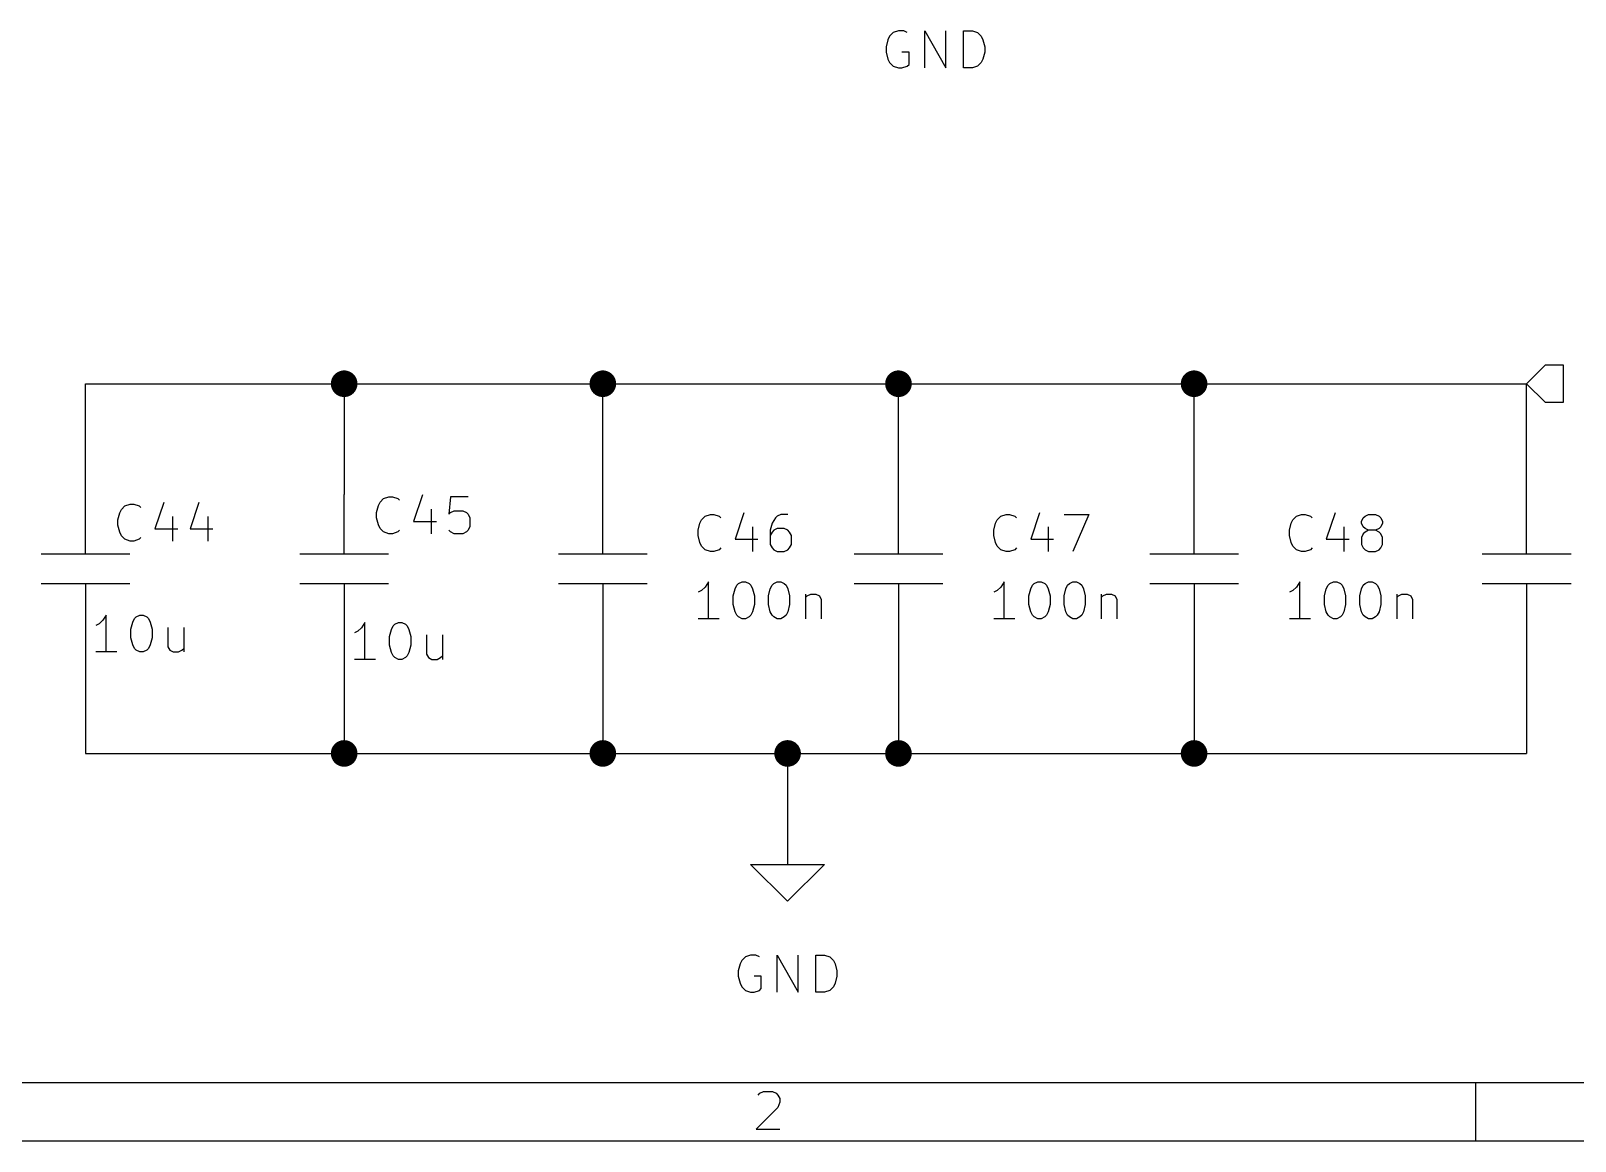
# Model space of a CAD drawing. Header units: millimetres. Extents: x 10 to 287, y -200 to -10.
# Drawn here: x 60.4 to 113.4, y -200 to -161.9 of the extents above; entities that cross this region are included whole.
import ezdxf

# ---------------------------------------------------------------- set-up
doc = ezdxf.new("R2010")
doc.units = ezdxf.units.MM
for name, color, linetype in [('GREENSIXTYFIVE', 129, 'CONTINUOUS'), ('LIGHTGREEN', 92, 'CONTINUOUS'), ('RED', 14, 'CONTINUOUS'), ('YELLOWTHREE', 44, 'CONTINUOUS')]:
    doc.layers.add(name, color=color, linetype=linetype)

msp = doc.modelspace()

# ---------------------------------------------------------------- linework, layer by layer
at = {"layer": 'GREENSIXTYFIVE', "linetype": 'CONTINUOUS'}
for p, q in [((90.17, -161.8692), (89.9886, -161.9297)), ((90.3514, -161.8692), (90.17, -161.8692)), ((90.4724, -161.9297), (90.3514, -161.8692)), ((91.0771, -163.1392), (91.0771, -161.8692)), ((91.0771, -161.8692), (91.8028, -163.1392)), ((91.8028, -163.1392), (91.8028, -161.8692)), ((92.4076, -163.1392), (92.4076, -161.8692)), ((92.4076, -161.8692), (92.71, -161.8692)), ((92.71, -161.8692), (92.8914, -161.9297)), ((89.8071, -162.1716), (89.7467, -162.4135)), ((89.8676, -162.0507), (89.8071, -162.1716)), ((89.9886, -161.9297), (89.8676, -162.0507)), ((92.8914, -161.9297), (93.0124, -162.0507)), ((93.0124, -162.0507), (93.0729, -162.1716)), ((93.0729, -162.1716), (93.1333, -162.4135)), ((89.7467, -162.4135), (89.7467, -162.5949)), ((89.7467, -162.5949), (89.8071, -162.8368)), ((89.8071, -162.8368), (89.8676, -162.9578)), ((90.5328, -162.5949), (90.2909, -162.5949)), ((90.5328, -163.0183), (90.5328, -162.5949)), ((93.0729, -162.8368), (93.0124, -162.9578)), ((93.1333, -162.5949), (93.0729, -162.8368)), ((93.1333, -162.4135), (93.1333, -162.5949)), ((89.8676, -162.9578), (89.9886, -163.0788)), ((89.9886, -163.0788), (90.17, -163.1392)), ((90.17, -163.1392), (90.2909, -163.1392)), ((90.2909, -163.1392), (90.4724, -163.0788)), ((90.4724, -163.0788), (90.5328, -163.0183)), ((92.71, -163.1392), (92.4076, -163.1392)), ((92.8914, -163.0788), (92.71, -163.1392)), ((93.0124, -162.9578), (92.8914, -163.0788)), ((63.4055, -178.4276), (63.466, -178.3067)), ((63.466, -178.3067), (63.587, -178.1857)), ((63.587, -178.1857), (63.7684, -178.1252)), ((63.7684, -178.1252), (63.8893, -178.1252)), ((63.8893, -178.1252), (64.0708, -178.1857)), ((64.0708, -178.1857), (64.1312, -178.2462)), ((64.9174, -178.0648), (64.6151, -178.9719)), ((66.1269, -178.0648), (65.8246, -178.9719)), ((72.2351, -178.4155), (72.2955, -178.1736)), ((72.2955, -178.1736), (72.356, -178.0527)), ((72.356, -178.0527), (72.477, -177.9317)), ((72.477, -177.9317), (72.6584, -177.8712)), ((72.6584, -177.8712), (72.7793, -177.8712)), ((72.7793, -177.8712), (72.9608, -177.9317)), ((72.9608, -177.9317), (73.0212, -177.9922)), ((73.8074, -177.8108), (73.5051, -178.7179)), ((74.1098, -178.2946), (74.1098, -179.1412)), ((74.775, -177.8712), (74.7146, -178.476)), ((75.3798, -177.8712), (74.775, -177.8712)), ((63.3451, -178.6695), (63.4055, -178.4276)), ((63.3451, -178.8509), (63.3451, -178.6695)), ((63.4055, -179.0928), (63.3451, -178.8509)), ((65.2198, -178.5486), (65.2198, -179.3952)), ((66.4293, -178.5486), (66.4293, -179.3952)), ((72.2351, -178.5969), (72.2351, -178.4155)), ((72.2955, -178.8388), (72.2351, -178.5969)), ((72.356, -178.9598), (72.2955, -178.8388)), ((73.5051, -178.7179), (74.2912, -178.7179)), ((74.7146, -178.476), (74.775, -178.4155)), ((74.775, -178.4155), (74.896, -178.355)), ((74.896, -178.355), (75.1984, -178.355)), ((75.1984, -178.355), (75.3193, -178.4155)), ((75.3193, -178.4155), (75.3798, -178.476)), ((75.3798, -178.476), (75.4403, -178.5969)), ((75.4403, -178.5969), (75.4403, -178.8993)), ((83.2841, -179.0251), (83.3445, -178.7832)), ((83.3445, -178.7832), (83.405, -178.6623)), ((83.405, -178.6623), (83.526, -178.5413)), ((83.526, -178.5413), (83.7074, -178.4808)), ((83.7074, -178.4808), (83.8283, -178.4808)), ((83.8283, -178.4808), (84.0098, -178.5413)), ((84.0098, -178.5413), (84.0702, -178.6018)), ((84.8564, -178.4204), (84.5541, -179.3275)), ((85.824, -178.7832), (85.7636, -179.0251)), ((85.945, -178.6018), (85.824, -178.7832)), ((86.0055, -178.5413), (85.945, -178.6018)), ((86.1264, -178.4808), (86.0055, -178.5413)), ((86.3683, -178.4808), (86.1264, -178.4808)), ((93.4441, -179.0251), (93.5045, -178.7832)), ((93.5045, -178.7832), (93.565, -178.6623)), ((93.565, -178.6623), (93.686, -178.5413)), ((93.686, -178.5413), (93.8674, -178.4808)), ((93.8674, -178.4808), (93.9883, -178.4808)), ((93.9883, -178.4808), (94.1698, -178.5413)), ((94.1698, -178.5413), (94.2302, -178.6018)), ((95.0164, -178.4204), (94.7141, -179.3275)), ((95.8631, -178.4808), (96.7097, -178.4808)), ((96.7097, -178.4808), (96.1655, -179.7508)), ((103.6041, -179.0251), (103.6645, -178.7832)), ((103.6645, -178.7832), (103.725, -178.6623)), ((103.725, -178.6623), (103.846, -178.5413)), ((103.846, -178.5413), (104.0274, -178.4808)), ((104.0274, -178.4808), (104.1483, -178.4808)), ((104.1483, -178.4808), (104.3298, -178.5413)), ((104.3298, -178.5413), (104.3902, -178.6018)), ((105.1764, -178.4204), (104.8741, -179.3275)), ((106.0836, -178.7227), (106.144, -178.6018)), ((106.0836, -178.7832), (106.0836, -178.7227)), ((106.144, -178.9042), (106.0836, -178.7832)), ((106.144, -178.6018), (106.2045, -178.5413)), ((106.2045, -178.5413), (106.3255, -178.4808)), ((106.3255, -178.4808), (106.5674, -178.4808)), ((106.5674, -178.4808), (106.6883, -178.5413)), ((106.6883, -178.5413), (106.7488, -178.6018)), ((106.7488, -178.6018), (106.8093, -178.7227)), ((106.8093, -178.7832), (106.7488, -178.9042)), ((106.8093, -178.7227), (106.8093, -178.7832)), ((63.466, -179.2138), (63.4055, -179.0928)), ((63.587, -179.3348), (63.466, -179.2138)), ((63.7684, -179.3952), (63.587, -179.3348)), ((64.0708, -179.3348), (63.8893, -179.3952)), ((64.1312, -179.2743), (64.0708, -179.3348)), ((64.6151, -178.9719), (65.4012, -178.9719)), ((65.8246, -178.9719), (66.6107, -178.9719)), ((72.477, -179.0808), (72.356, -178.9598)), ((72.6584, -179.1412), (72.477, -179.0808)), ((72.7793, -179.1412), (72.6584, -179.1412)), ((72.9608, -179.0808), (72.7793, -179.1412)), ((73.0212, -179.0203), (72.9608, -179.0808)), ((74.775, -179.0808), (74.7146, -179.0203)), ((74.896, -179.1412), (74.775, -179.0808)), ((75.1984, -179.1412), (74.896, -179.1412)), ((75.3193, -179.0808), (75.1984, -179.1412)), ((75.3798, -179.0203), (75.3193, -179.0808)), ((75.4403, -178.8993), (75.3798, -179.0203)), ((83.2841, -179.2065), (83.2841, -179.0251)), ((83.3445, -179.4484), (83.2841, -179.2065)), ((84.5541, -179.3275), (85.3402, -179.3275)), ((85.1588, -178.9042), (85.1588, -179.7508)), ((85.7636, -179.0251), (85.7636, -179.5089)), ((85.824, -179.0856), (85.7636, -179.2065)), ((85.8845, -179.0251), (85.824, -179.0856)), ((86.0055, -178.9646), (85.8845, -179.0251)), ((86.2474, -178.9646), (86.0055, -178.9646)), ((86.3683, -179.0251), (86.2474, -178.9646)), ((86.4288, -179.0856), (86.3683, -179.0251)), ((86.4893, -179.2065), (86.4288, -179.0856)), ((86.4893, -179.5089), (86.4893, -179.2065)), ((93.4441, -179.2065), (93.4441, -179.0251)), ((93.5045, -179.4484), (93.4441, -179.2065)), ((94.7141, -179.3275), (95.5002, -179.3275)), ((95.3188, -178.9042), (95.3188, -179.7508)), ((103.6041, -179.2065), (103.6041, -179.0251)), ((103.6645, -179.4484), (103.6041, -179.2065)), ((104.8741, -179.3275), (105.6602, -179.3275)), ((105.4788, -178.9042), (105.4788, -179.7508)), ((106.144, -179.1461), (106.0836, -179.267)), ((106.0836, -179.267), (106.0836, -179.5089)), ((106.2045, -178.9646), (106.144, -178.9042)), ((106.2045, -179.0856), (106.144, -179.1461)), ((106.3255, -179.0251), (106.2045, -178.9646)), ((106.3255, -179.0251), (106.2045, -179.0856)), ((106.5674, -179.0251), (106.3255, -179.0251)), ((106.6883, -178.9646), (106.5674, -179.0251)), ((106.6883, -179.0856), (106.5674, -179.0251)), ((106.7488, -178.9042), (106.6883, -178.9646)), ((106.7488, -179.1461), (106.6883, -179.0856)), ((106.8093, -179.267), (106.7488, -179.1461)), ((106.8093, -179.5089), (106.8093, -179.267)), ((63.8893, -179.3952), (63.7684, -179.3952)), ((83.405, -179.5694), (83.3445, -179.4484)), ((83.526, -179.6904), (83.405, -179.5694)), ((83.7074, -179.7508), (83.526, -179.6904)), ((83.8283, -179.7508), (83.7074, -179.7508)), ((84.0098, -179.6904), (83.8283, -179.7508)), ((84.0702, -179.6299), (84.0098, -179.6904)), ((85.7636, -179.5089), (85.824, -179.6299)), ((85.824, -179.6299), (85.8845, -179.6904)), ((85.8845, -179.6904), (86.0055, -179.7508)), ((86.0055, -179.7508), (86.2474, -179.7508)), ((86.2474, -179.7508), (86.3683, -179.6904)), ((86.3683, -179.6904), (86.4288, -179.6299)), ((86.4288, -179.6299), (86.4893, -179.5089)), ((93.565, -179.5694), (93.5045, -179.4484)), ((93.686, -179.6904), (93.565, -179.5694)), ((93.8674, -179.7508), (93.686, -179.6904)), ((93.9883, -179.7508), (93.8674, -179.7508)), ((94.1698, -179.6904), (93.9883, -179.7508)), ((94.2302, -179.6299), (94.1698, -179.6904)), ((103.725, -179.5694), (103.6645, -179.4484)), ((103.846, -179.6904), (103.725, -179.5694)), ((104.0274, -179.7508), (103.846, -179.6904)), ((104.1483, -179.7508), (104.0274, -179.7508)), ((104.3298, -179.6904), (104.1483, -179.7508)), ((104.3902, -179.6299), (104.3298, -179.6904)), ((106.0836, -179.5089), (106.144, -179.6299)), ((106.144, -179.6299), (106.2045, -179.6904)), ((106.2045, -179.6904), (106.3255, -179.7508)), ((106.3255, -179.7508), (106.5674, -179.7508)), ((106.5674, -179.7508), (106.6883, -179.6904)), ((106.6883, -179.6904), (106.7488, -179.6299)), ((106.7488, -179.6299), (106.8093, -179.5089)), ((83.526, -180.9737), (83.405, -181.0946)), ((83.6469, -180.7922), (83.526, -180.9737)), ((83.6469, -182.0622), (83.6469, -180.7922)), ((84.554, -181.0341), (84.6145, -180.9132)), ((84.6145, -180.9132), (84.675, -180.8527)), ((84.675, -180.8527), (84.7959, -180.7922)), ((84.7959, -180.7922), (84.9169, -180.7922)), ((84.9169, -180.7922), (85.0378, -180.8527)), ((85.0378, -180.8527), (85.0983, -180.9132)), ((85.0983, -180.9132), (85.1588, -181.0341)), ((85.7635, -181.0341), (85.824, -180.9132)), ((85.824, -180.9132), (85.8845, -180.8527)), ((85.8845, -180.8527), (86.0054, -180.7922)), ((86.0054, -180.7922), (86.1264, -180.7922)), ((86.1264, -180.7922), (86.2473, -180.8527)), ((86.2473, -180.8527), (86.3078, -180.9132)), ((86.3078, -180.9132), (86.3683, -181.0341)), ((93.686, -180.9737), (93.565, -181.0946)), ((93.8069, -180.7922), (93.686, -180.9737)), ((93.8069, -182.0622), (93.8069, -180.7922)), ((94.714, -181.0341), (94.7745, -180.9132)), ((94.7745, -180.9132), (94.835, -180.8527)), ((94.835, -180.8527), (94.9559, -180.7922)), ((94.9559, -180.7922), (95.0769, -180.7922)), ((95.0769, -180.7922), (95.1978, -180.8527)), ((95.1978, -180.8527), (95.2583, -180.9132)), ((95.2583, -180.9132), (95.3188, -181.0341)), ((95.9235, -181.0341), (95.984, -180.9132)), ((95.984, -180.9132), (96.0445, -180.8527)), ((96.0445, -180.8527), (96.1654, -180.7922)), ((96.1654, -180.7922), (96.2864, -180.7922)), ((96.2864, -180.7922), (96.4073, -180.8527)), ((96.4073, -180.8527), (96.4678, -180.9132)), ((96.4678, -180.9132), (96.5283, -181.0341)), ((103.846, -180.9737), (103.725, -181.0946)), ((103.9669, -180.7922), (103.846, -180.9737)), ((103.9669, -182.0622), (103.9669, -180.7922)), ((104.874, -181.0341), (104.9345, -180.9132)), ((104.9345, -180.9132), (104.995, -180.8527)), ((104.995, -180.8527), (105.1159, -180.7922)), ((105.1159, -180.7922), (105.2369, -180.7922)), ((105.2369, -180.7922), (105.3578, -180.8527)), ((105.3578, -180.8527), (105.4183, -180.9132)), ((105.4183, -180.9132), (105.4788, -181.0341)), ((106.0835, -181.0341), (106.144, -180.9132)), ((106.144, -180.9132), (106.2045, -180.8527)), ((106.2045, -180.8527), (106.3254, -180.7922)), ((106.3254, -180.7922), (106.4464, -180.7922)), ((106.4464, -180.7922), (106.5673, -180.8527)), ((106.5673, -180.8527), (106.6278, -180.9132)), ((106.6278, -180.9132), (106.6883, -181.0341)), ((83.405, -181.0946), (83.2841, -181.1551)), ((84.4936, -181.276), (84.554, -181.0341)), ((84.4936, -181.5784), (84.4936, -181.276)), ((85.1588, -181.0341), (85.2193, -181.276)), ((85.2193, -181.276), (85.2193, -181.5784)), ((85.7031, -181.276), (85.7635, -181.0341)), ((85.7031, -181.5784), (85.7031, -181.276)), ((86.3683, -181.0341), (86.4288, -181.276)), ((86.4288, -181.276), (86.4288, -181.5784)), ((86.973, -181.2156), (86.973, -182.0622)), ((86.973, -181.3365), (87.0335, -181.276)), ((87.0335, -181.276), (87.1545, -181.2156)), ((87.1545, -181.2156), (87.3359, -181.2156)), ((87.3359, -181.2156), (87.4568, -181.276)), ((87.4568, -181.276), (87.5173, -181.397)), ((87.5173, -181.397), (87.5173, -182.0622)), ((93.565, -181.0946), (93.4441, -181.1551)), ((94.6536, -181.276), (94.714, -181.0341)), ((94.6536, -181.5784), (94.6536, -181.276)), ((95.3188, -181.0341), (95.3793, -181.276)), ((95.3793, -181.276), (95.3793, -181.5784)), ((95.8631, -181.276), (95.9235, -181.0341)), ((95.8631, -181.5784), (95.8631, -181.276)), ((96.5283, -181.0341), (96.5888, -181.276)), ((96.5888, -181.276), (96.5888, -181.5784)), ((97.133, -181.2156), (97.133, -182.0622)), ((97.133, -181.3365), (97.1935, -181.276)), ((97.1935, -181.276), (97.3145, -181.2156)), ((97.3145, -181.2156), (97.4959, -181.2156)), ((97.4959, -181.2156), (97.6168, -181.276)), ((97.6168, -181.276), (97.6773, -181.397)), ((97.6773, -181.397), (97.6773, -182.0622)), ((103.725, -181.0946), (103.6041, -181.1551)), ((104.8136, -181.276), (104.874, -181.0341)), ((104.8136, -181.5784), (104.8136, -181.276)), ((105.4788, -181.0341), (105.5393, -181.276)), ((105.5393, -181.276), (105.5393, -181.5784)), ((106.0231, -181.276), (106.0835, -181.0341)), ((106.0231, -181.5784), (106.0231, -181.276)), ((106.6883, -181.0341), (106.7488, -181.276)), ((106.7488, -181.276), (106.7488, -181.5784)), ((107.293, -181.2156), (107.293, -182.0622)), ((107.293, -181.3365), (107.3535, -181.276)), ((107.3535, -181.276), (107.4745, -181.2156)), ((107.4745, -181.2156), (107.6559, -181.2156)), ((107.6559, -181.2156), (107.7768, -181.276)), ((107.7768, -181.276), (107.8373, -181.397)), ((107.8373, -181.397), (107.8373, -182.0622)), ((62.9459, -181.9352), (62.825, -182.1167)), ((62.9459, -183.2052), (62.9459, -181.9352)), ((63.9135, -182.0562), (63.974, -181.9957)), ((63.974, -181.9957), (64.0949, -181.9352)), ((64.0949, -181.9352), (64.2159, -181.9352)), ((64.2159, -181.9352), (64.3368, -181.9957)), ((64.3368, -181.9957), (64.3973, -182.0562)), ((84.554, -181.8203), (84.4936, -181.5784)), ((84.6145, -181.9413), (84.554, -181.8203)), ((84.675, -182.0018), (84.6145, -181.9413)), ((84.7959, -182.0622), (84.675, -182.0018)), ((85.0378, -182.0018), (84.9169, -182.0622)), ((85.0983, -181.9413), (85.0378, -182.0018)), ((85.1588, -181.8203), (85.0983, -181.9413)), ((85.2193, -181.5784), (85.1588, -181.8203)), ((85.7635, -181.8203), (85.7031, -181.5784)), ((85.824, -181.9413), (85.7635, -181.8203)), ((85.8845, -182.0018), (85.824, -181.9413)), ((86.0054, -182.0622), (85.8845, -182.0018)), ((86.2473, -182.0018), (86.1264, -182.0622)), ((86.3078, -181.9413), (86.2473, -182.0018)), ((86.3683, -181.8203), (86.3078, -181.9413)), ((86.4288, -181.5784), (86.3683, -181.8203)), ((94.714, -181.8203), (94.6536, -181.5784)), ((94.7745, -181.9413), (94.714, -181.8203)), ((94.835, -182.0018), (94.7745, -181.9413)), ((94.9559, -182.0622), (94.835, -182.0018)), ((95.1978, -182.0018), (95.0769, -182.0622)), ((95.2583, -181.9413), (95.1978, -182.0018)), ((95.3188, -181.8203), (95.2583, -181.9413)), ((95.3793, -181.5784), (95.3188, -181.8203)), ((95.9235, -181.8203), (95.8631, -181.5784)), ((95.984, -181.9413), (95.9235, -181.8203)), ((96.0445, -182.0018), (95.984, -181.9413)), ((96.1654, -182.0622), (96.0445, -182.0018)), ((96.4073, -182.0018), (96.2864, -182.0622)), ((96.4678, -181.9413), (96.4073, -182.0018)), ((96.5283, -181.8203), (96.4678, -181.9413)), ((96.5888, -181.5784), (96.5283, -181.8203)), ((104.874, -181.8203), (104.8136, -181.5784)), ((104.9345, -181.9413), (104.874, -181.8203)), ((104.995, -182.0018), (104.9345, -181.9413)), ((105.1159, -182.0622), (104.995, -182.0018)), ((105.3578, -182.0018), (105.2369, -182.0622)), ((105.4183, -181.9413), (105.3578, -182.0018)), ((105.4788, -181.8203), (105.4183, -181.9413)), ((105.5393, -181.5784), (105.4788, -181.8203)), ((106.0835, -181.8203), (106.0231, -181.5784)), ((106.144, -181.9413), (106.0835, -181.8203)), ((106.2045, -182.0018), (106.144, -181.9413)), ((106.3254, -182.0622), (106.2045, -182.0018)), ((106.5673, -182.0018), (106.4464, -182.0622)), ((106.6278, -181.9413), (106.5673, -182.0018)), ((106.6883, -181.8203), (106.6278, -181.9413)), ((106.7488, -181.5784), (106.6883, -181.8203)), ((62.704, -182.2376), (62.5831, -182.2981)), ((62.825, -182.1167), (62.704, -182.2376)), ((63.7926, -182.419), (63.853, -182.1771)), ((63.7926, -182.7214), (63.7926, -182.419)), ((63.853, -182.1771), (63.9135, -182.0562)), ((64.3973, -182.0562), (64.4578, -182.1771)), ((64.4578, -182.1771), (64.5183, -182.419)), ((64.5183, -182.419), (64.5183, -182.7214)), ((65.0625, -182.3586), (65.0625, -183.0238)), ((65.6068, -182.3586), (65.6068, -183.2052)), ((71.594, -182.4916), (71.4731, -182.5521)), ((71.715, -182.3707), (71.594, -182.4916)), ((71.8359, -182.1892), (71.715, -182.3707)), ((71.8359, -183.4592), (71.8359, -182.1892)), ((72.6826, -182.673), (72.743, -182.4311)), ((72.743, -182.4311), (72.8035, -182.3102)), ((72.8035, -182.3102), (72.864, -182.2497)), ((72.864, -182.2497), (72.9849, -182.1892)), ((72.9849, -182.1892), (73.1059, -182.1892)), ((73.1059, -182.1892), (73.2268, -182.2497)), ((73.2268, -182.2497), (73.2873, -182.3102)), ((73.2873, -182.3102), (73.3478, -182.4311)), ((73.3478, -182.4311), (73.4083, -182.673)), ((84.0098, -182.0622), (83.2841, -182.0622)), ((84.9169, -182.0622), (84.7959, -182.0622)), ((86.1264, -182.0622), (86.0054, -182.0622)), ((94.1698, -182.0622), (93.4441, -182.0622)), ((95.0769, -182.0622), (94.9559, -182.0622)), ((96.2864, -182.0622), (96.1654, -182.0622)), ((104.3298, -182.0622), (103.6041, -182.0622)), ((105.2369, -182.0622), (105.1159, -182.0622)), ((106.4464, -182.0622), (106.3254, -182.0622)), ((63.853, -182.9633), (63.7926, -182.7214)), ((63.9135, -183.0843), (63.853, -182.9633)), ((63.974, -183.1448), (63.9135, -183.0843)), ((64.3973, -183.0843), (64.3368, -183.1448)), ((64.4578, -182.9633), (64.3973, -183.0843)), ((64.5183, -182.7214), (64.4578, -182.9633)), ((65.0625, -183.0238), (65.123, -183.1448)), ((65.5463, -183.1448), (65.6068, -183.0843)), ((72.6826, -182.9754), (72.6826, -182.673)), ((72.743, -183.2173), (72.6826, -182.9754)), ((73.4083, -182.9754), (73.3478, -183.2173)), ((73.4083, -182.673), (73.4083, -182.9754)), ((73.9525, -182.6126), (73.9525, -183.2778)), ((74.4968, -182.6126), (74.4968, -183.4592)), ((63.3088, -183.2052), (62.5831, -183.2052)), ((64.0949, -183.2052), (63.974, -183.1448)), ((64.2159, -183.2052), (64.0949, -183.2052)), ((64.3368, -183.1448), (64.2159, -183.2052)), ((65.123, -183.1448), (65.244, -183.2052)), ((65.244, -183.2052), (65.4254, -183.2052)), ((65.4254, -183.2052), (65.5463, -183.1448)), ((72.1988, -183.4592), (71.4731, -183.4592)), ((72.8035, -183.3383), (72.743, -183.2173)), ((72.864, -183.3988), (72.8035, -183.3383)), ((72.9849, -183.4592), (72.864, -183.3988)), ((73.1059, -183.4592), (72.9849, -183.4592)), ((73.2268, -183.3988), (73.1059, -183.4592)), ((73.2873, -183.3383), (73.2268, -183.3988)), ((73.3478, -183.2173), (73.2873, -183.3383)), ((73.9525, -183.2778), (74.013, -183.3988)), ((74.013, -183.3988), (74.134, -183.4592)), ((74.134, -183.4592), (74.3154, -183.4592)), ((74.3154, -183.4592), (74.4363, -183.3988)), ((74.4363, -183.3988), (74.4968, -183.3383)), ((84.9086, -193.6797), (84.7876, -193.8007)), ((85.09, -193.6192), (84.9086, -193.6797)), ((85.2714, -193.6192), (85.09, -193.6192)), ((85.3924, -193.6797), (85.2714, -193.6192)), ((85.9971, -194.8892), (85.9971, -193.6192)), ((85.9971, -193.6192), (86.7228, -194.8892)), ((86.7228, -194.8892), (86.7228, -193.6192)), ((87.3276, -194.8892), (87.3276, -193.6192)), ((87.3276, -193.6192), (87.63, -193.6192)), ((87.63, -193.6192), (87.8114, -193.6797)), ((87.8114, -193.6797), (87.9324, -193.8007)), ((84.7271, -193.9216), (84.6667, -194.1635)), ((84.6667, -194.1635), (84.6667, -194.3449)), ((84.7876, -193.8007), (84.7271, -193.9216)), ((87.9324, -193.8007), (87.9929, -193.9216)), ((87.9929, -193.9216), (88.0533, -194.1635)), ((88.0533, -194.1635), (88.0533, -194.3449)), ((84.6667, -194.3449), (84.7271, -194.5868)), ((84.7271, -194.5868), (84.7876, -194.7078)), ((84.7876, -194.7078), (84.9086, -194.8288)), ((85.4528, -194.3449), (85.2109, -194.3449)), ((85.3924, -194.8288), (85.4528, -194.7683)), ((85.4528, -194.7683), (85.4528, -194.3449)), ((87.9324, -194.7078), (87.8114, -194.8288)), ((87.9929, -194.5868), (87.9324, -194.7078)), ((88.0533, -194.3449), (87.9929, -194.5868)), ((84.9086, -194.8288), (85.09, -194.8892)), ((85.09, -194.8892), (85.2109, -194.8892)), ((85.2109, -194.8892), (85.3924, -194.8288)), ((87.63, -194.8892), (87.3276, -194.8892)), ((87.8114, -194.8288), (87.63, -194.8892))]:
    msp.add_line(p, q, dxfattribs=at)
at = {"layer": 'LIGHTGREEN', "linetype": 'CONTINUOUS'}
for p, q in [((62.23, -173.99), (71.12, -173.99)), ((62.23, -177.8), (62.23, -173.99)), ((71.12, -173.99), (71.12, -177.8)), ((71.12, -173.99), (80.01, -173.99)), ((80.01, -177.8), (80.01, -173.99)), ((80.01, -173.99), (90.17, -173.99)), ((90.17, -173.99), (100.33, -173.99)), ((90.17, -177.8), (90.17, -173.99)), ((100.33, -177.8), (100.33, -173.99)), ((100.33, -173.99), (111.76, -173.99)), ((111.76, -177.8), (111.76, -173.99)), ((62.23, -182.88), (62.23, -186.69)), ((71.12, -182.88), (71.12, -186.69)), ((80.01, -182.88), (80.01, -186.69)), ((90.17, -182.88), (90.17, -186.69)), ((100.33, -182.88), (100.33, -186.69)), ((111.76, -182.88), (111.76, -186.69)), ((62.23, -186.69), (71.12, -186.69)), ((71.12, -186.69), (80.01, -186.69)), ((80.01, -186.69), (86.36, -186.69)), ((86.36, -186.69), (90.17, -186.69)), ((86.36, -186.69), (86.36, -189.23)), ((90.17, -186.69), (100.33, -186.69)), ((100.33, -186.69), (111.76, -186.69))]:
    msp.add_line(p, q, dxfattribs=at)
at = {"layer": 'LIGHTGREEN', "const_width": 0.4572}
for points in [[(70.8914, -173.99, 1), (71.3486, -173.99, 1)], [(79.7814, -173.99, 1), (80.2386, -173.99, 1)], [(89.9414, -173.99, 1), (90.3986, -173.99, 1)], [(100.1014, -173.99, 1), (100.5586, -173.99, 1)], [(70.8914, -186.69, 1), (71.3486, -186.69, 1)], [(79.7814, -186.69, 1), (80.2386, -186.69, 1)], [(86.1314, -186.69, 1), (86.5886, -186.69, 1)], [(89.9414, -186.69, 1), (90.3986, -186.69, 1)], [(100.1014, -186.69, 1), (100.5586, -186.69, 1)]]:
    msp.add_lwpolyline(points, format="xyb", close=True, dxfattribs=at)
at = {"layer": 'RED', "linetype": 'CONTINUOUS'}
for p, q in [((62.23, -179.832), (62.23, -177.8)), ((71.12, -179.832), (71.12, -177.8)), ((80.01, -179.832), (80.01, -177.8)), ((90.17, -179.832), (90.17, -177.8)), ((100.33, -179.832), (100.33, -177.8)), ((111.76, -179.832), (111.76, -177.8)), ((60.706, -179.832), (63.754, -179.832)), ((69.596, -179.832), (72.644, -179.832)), ((78.486, -179.832), (81.534, -179.832)), ((88.646, -179.832), (91.694, -179.832)), ((98.806, -179.832), (101.854, -179.832)), ((110.236, -179.832), (113.284, -179.832)), ((60.706, -180.848), (63.754, -180.848)), ((62.23, -180.848), (62.23, -182.88)), ((69.596, -180.848), (72.644, -180.848)), ((71.12, -180.848), (71.12, -182.88)), ((78.486, -180.848), (81.534, -180.848)), ((80.01, -180.848), (80.01, -182.88)), ((88.646, -180.848), (91.694, -180.848)), ((90.17, -180.848), (90.17, -182.88)), ((98.806, -180.848), (101.854, -180.848)), ((100.33, -180.848), (100.33, -182.88)), ((110.236, -180.848), (113.284, -180.848)), ((111.76, -180.848), (111.76, -182.88)), ((86.36, -189.23), (86.36, -190.5)), ((86.36, -191.77), (85.09, -190.5)), ((85.09, -190.5), (86.36, -190.5)), ((86.36, -190.5), (87.63, -190.5)), ((87.63, -190.5), (86.36, -191.77)), ((285.0022, -198.0072), (12, -198.0072)), ((85.3462, -198.4247), (85.4081, -198.3628)), ((85.4081, -198.3628), (85.5319, -198.3009)), ((85.5319, -198.3009), (85.8414, -198.3009)), ((85.8414, -198.3009), (85.9652, -198.3628)), ((85.9652, -198.3628), (86.0271, -198.4247)), ((86.0271, -198.4247), (86.089, -198.5485)), ((110, -198.0072), (110, -200.0072)), ((86.0271, -198.858), (85.2843, -199.6009)), ((86.089, -198.6723), (86.0271, -198.858)), ((86.089, -198.5485), (86.089, -198.6723)), ((287.0022, -200.0072), (10, -200.0072)), ((85.2843, -199.6009), (86.089, -199.6009))]:
    msp.add_line(p, q, dxfattribs=at)
at = {"layer": 'YELLOWTHREE', "linetype": 'CONTINUOUS'}
for p, q in [((112.395, -173.355), (111.76, -173.99)), ((113.03, -173.355), (112.395, -173.355)), ((113.03, -174.625), (113.03, -173.355)), ((111.76, -173.99), (112.395, -174.625)), ((112.395, -174.625), (113.03, -174.625))]:
    msp.add_line(p, q, dxfattribs=at)

doc.saveas('drawing.dxf')
